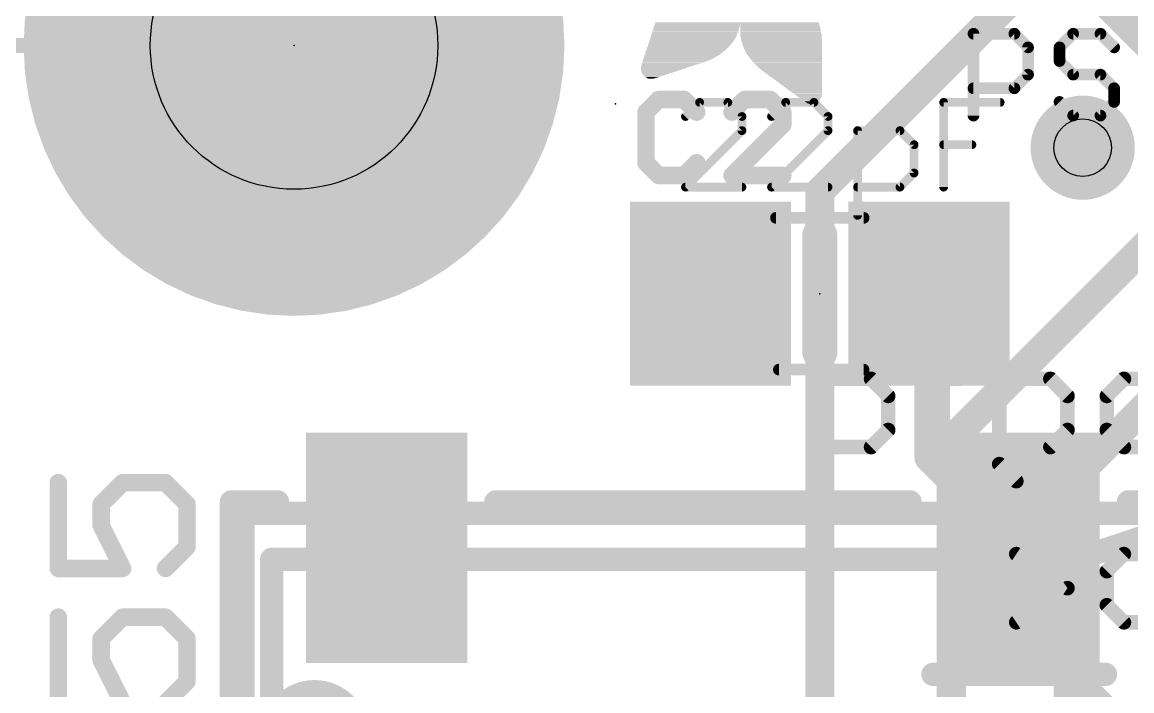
# Model space of a CAD drawing. Extents: x -13.3 to 27, y -0.1 to 27.4.
# Drawn here: x 0.18 to 9.82, y 12.17 to 17.98 of the extents above; entities that cross this region are included whole.
import ezdxf

# ---------------------------------------------------------------- set-up
doc = ezdxf.new("R2010")
doc.units = 0
for name, color, linetype in [('1', 12, 'CONTINUOUS'), ('16', 132, 'CONTINUOUS'), ('17', 110, 'CONTINUOUS'), ('18', 110, 'CONTINUOUS'), ('20', 53, 'CONTINUOUS'), ('21', 40, 'CONTINUOUS'), ('22', 6, 'CONTINUOUS'), ('23', 40, 'CONTINUOUS'), ('25', 253, 'CONTINUOUS'), ('27', 253, 'CONTINUOUS'), ('29', 253, 'CONTINUOUS'), ('30', 253, 'CONTINUOUS'), ('31', 253, 'CONTINUOUS'), ('39', 12, 'CONTINUOUS'), ('40', 132, 'CONTINUOUS'), ('41', 12, 'CONTINUOUS'), ('42', 132, 'CONTINUOUS'), ('44', 253, 'CONTINUOUS'), ('47', 253, 'CONTINUOUS'), ('51', 253, 'CONTINUOUS')]:
    doc.layers.add(name, color=color, linetype=linetype)

# ---------------------------------------------------------------- blocks, each defined once
blk = doc.blocks.new('RECT')
blk.add_solid([(-0.5, -0.5), (0.5, -0.5), (-0.5, 0.5), (0.5, 0.5)])
blk = doc.blocks.new('ROUNDP')
at = {"const_width": 0.5}
blk.add_lwpolyline([(0, -0.25, 1), (0, 0.25, 1), (0, -0.25)], format="xyb", dxfattribs=at)
blk = doc.blocks.new('ROUNDV')
at = {"const_width": 0.5}
blk.add_lwpolyline([(0, -0.25, 1), (0, 0.25, 1), (0, -0.25)], format="xyb", dxfattribs=at)

msp = doc.modelspace()

# ---------------------------------------------------------------- linework, layer by layer
at = {"layer": '1', "const_width": 0.254}
for points in [[(9.525, 18.222), (11.43, 16.317)], [(8.062, 14.195), (8.062, 15.621)], [(8.062, 14.195), (8.846, 13.411)], [(8.846, 12.744), (8.846, 13.411)], [(9.906, 11.684), (8.846, 12.744)]]:
    msp.add_lwpolyline(points, dxfattribs=at)
at = {"layer": '1', "const_width": 0.127}
for points in [[(8.1255, 15.621, 1), (7.9985, 15.621)], [(8.1069, 14.2399, 1), (8.0171, 14.1501)], [(7.9985, 14.195, 1), (8.1255, 14.195)], [(8.9095, 13.411, 1), (8.7825, 13.411)], [(8.8011, 13.3661, 1), (8.8909, 13.4559)], [(8.8909, 12.7889, 1), (8.8011, 12.6991)], [(8.7825, 12.744, 1), (8.9095, 12.744)]]:
    msp.add_lwpolyline(points, format="xyb", dxfattribs=at)
at = {"layer": '16', "const_width": 0.254}
for points in [[(9.271, 13.97), (14.351, 19.05)], [(9.525, 18.923), (7.112, 16.51)], [(8.255, 14.351), (12.065, 18.161)], [(7.112, 16.51), (7.112, 9.271)], [(8.255, 9.779), (8.255, 14.351)], [(9.271, 10.668), (9.271, 13.97)]]:
    msp.add_lwpolyline(points, dxfattribs=at)
at = {"layer": '16', "const_width": 0.127}
for points in [[(7.1755, 16.51, 1), (7.0485, 16.51)], [(7.0671, 16.5549, 1), (7.1569, 16.4651)], [(8.3185, 14.351, 1), (8.1915, 14.351)], [(8.2101, 14.3959, 1), (8.2999, 14.3061)], [(9.3345, 13.97, 1), (9.2075, 13.97)], [(9.2261, 14.0149, 1), (9.3159, 13.9251)]]:
    msp.add_lwpolyline(points, format="xyb", dxfattribs=at)
at = {"layer": '20'}
msp.add_arc((2.54, 17.78), 2.54, 90, 180, dxfattribs=at)
at = {"layer": '21'}
for points, const_width in [([(2.54, 15.53, 1), (2.54, 20.03, 1), (2.54, 15.53)], 0.2032), ([(8.4736, 17.8822, 1), (8.4228, 17.8822)], 0.0508), ([(8.4482, 17.9076, 1), (8.4482, 17.8568)], 0.0508), ([(8.822, 17.9002, 1), (8.7861, 17.8642)], 0.0508), ([(8.8041, 17.8568, 1), (8.8041, 17.9076)], 0.0508), ([(9.3152, 17.9076, 1), (9.3152, 17.8568)], 0.0508), ([(9.3332, 17.8642, 1), (9.2973, 17.9002)], 0.0508), ([(9.5705, 17.9002, 1), (9.5345, 17.8642)], 0.0508), ([(9.5525, 17.8568, 1), (9.5525, 17.9076)], 0.0508), ([(8.9481, 17.7636, 1), (8.8973, 17.7636)], 0.0508), ([(8.9048, 17.7456, 1), (8.9407, 17.7815)], 0.0508), ([(9.222, 17.7636, 1), (9.1712, 17.7636)], 0.0508), ([(9.1786, 17.7815, 1), (9.2146, 17.7456)], 0.0508), ([(9.6532, 17.7456, 1), (9.6891, 17.7815)], 0.0508), ([(9.2146, 17.6629, 1), (9.1786, 17.627)], 0.0508), ([(9.1712, 17.6449, 1), (9.222, 17.6449)], 0.0508), ([(8.9407, 17.5083, 1), (8.9048, 17.5443)], 0.0508), ([(9.3152, 17.5517, 1), (9.3152, 17.5009)], 0.0508), ([(9.2973, 17.5083, 1), (9.3332, 17.5443)], 0.0508), ([(9.5705, 17.5443, 1), (9.5345, 17.5083)], 0.0508), ([(9.5525, 17.5009, 1), (9.5525, 17.5517)], 0.0508), ([(8.8973, 17.5263, 1), (8.9481, 17.5263)], 0.0508), ([(8.4482, 17.4331, 1), (8.4482, 17.3823)], 0.0508), ([(8.7861, 17.4256, 1), (8.822, 17.3897)], 0.0508), ([(8.8041, 17.3823, 1), (8.8041, 17.4331)], 0.0508), ([(9.6965, 17.4077, 1), (9.6457, 17.4077)], 0.0508), ([(9.6532, 17.3897, 1), (9.6891, 17.4256)], 0.0508), ([(9.2146, 17.307, 1), (9.1786, 17.2711)], 0.0508), ([(9.6457, 17.289, 1), (9.6965, 17.289)], 0.0508), ([(9.6891, 17.2711, 1), (9.6532, 17.307)], 0.0508), ([(8.4228, 17.1704, 1), (8.4736, 17.1704)], 0.0508), ([(9.3152, 17.1958, 1), (9.3152, 17.145)], 0.0508), ([(9.2973, 17.1524, 1), (9.3332, 17.1884)], 0.0508), ([(9.5345, 17.1884, 1), (9.5705, 17.1524)], 0.0508), ([(9.5525, 17.145, 1), (9.5525, 17.1958)], 0.0508), ([(7.1882, 16.129, 1), (7.0358, 16.129)], 0.1524), ([(7.0358, 15.113, 1), (7.1882, 15.113)], 0.1524), ([(0.5283, 13.9777, 1), (0.4521, 13.9777)], 0.0762), ([(1.0495, 14.0158, 1), (1.0495, 13.9396)], 0.0762), ([(1.0765, 13.9507, 1), (1.0226, 14.0046)], 0.0762), ([(1.4493, 14.0046, 1), (1.3954, 13.9508)], 0.0762), ([(1.4224, 13.9396, 1), (1.4224, 14.0158)], 0.0762), ([(2.0468, 13.811, 1), (1.9452, 13.811)], 0.1016), ([(1.996, 13.8618, 1), (1.996, 13.7602)], 0.1016), ([(2.396, 13.7602, 1), (2.396, 13.8618)], 0.1016), ([(4.296, 13.8618, 1), (4.296, 13.7602)], 0.1016), ([(7.896, 13.7602, 1), (7.896, 13.8618)], 0.1016), ([(9.796, 13.8618, 1), (9.796, 13.7602)], 0.1016), ([(0.9012, 13.7913, 1), (0.825, 13.7913)], 0.0762), ([(0.8362, 13.8182, 1), (0.89, 13.7643)], 0.0762), ([(1.6469, 13.7913, 1), (1.5707, 13.7913)], 0.0762), ([(1.5819, 13.7643, 1), (1.6357, 13.8182)], 0.0762), ([(0.8972, 13.6219, 1), (0.829, 13.5878)], 0.0762), ([(0.825, 13.6048, 1), (0.9012, 13.6048)], 0.0762), ([(1.5707, 13.4184, 1), (1.6469, 13.4184)], 0.0762), ([(1.6357, 13.3915, 1), (1.5819, 13.4454)], 0.0762), ([(0.4902, 13.2701, 1), (0.4902, 13.1939)], 0.0762), ([(0.4521, 13.232, 1), (0.5283, 13.232)], 0.0762), ([(1.0154, 13.2149, 1), (1.0836, 13.249)], 0.0762), ([(1.0495, 13.1939, 1), (1.0495, 13.2701)], 0.0762), ([(1.3954, 13.2589, 1), (1.4493, 13.205)], 0.0762), ([(0.5283, 12.8083, 1), (0.4521, 12.8083)], 0.0762), ([(1.0495, 12.8464, 1), (1.0495, 12.7702)], 0.0762), ([(1.0765, 12.7814, 1), (1.0226, 12.8352)], 0.0762), ([(1.4493, 12.8352, 1), (1.3954, 12.7814)], 0.0762), ([(1.4224, 12.7702, 1), (1.4224, 12.8464)], 0.0762), ([(0.9012, 12.6219, 1), (0.825, 12.6219)], 0.0762), ([(0.8362, 12.6488, 1), (0.89, 12.5949)], 0.0762), ([(1.6469, 12.6219, 1), (1.5707, 12.6219)], 0.0762), ([(1.5819, 12.5949, 1), (1.6357, 12.6488)], 0.0762), ([(0.8972, 12.4525, 1), (0.829, 12.4184)], 0.0762), ([(0.825, 12.4354, 1), (0.9012, 12.4354)], 0.0762), ([(1.5707, 12.249, 1), (1.6469, 12.249)], 0.0762), ([(1.6357, 12.2221, 1), (1.5819, 12.276)], 0.0762), ([(2.7178, 11.4623, 1), (2.7178, 12.1089, 1), (2.7178, 11.4623)], 0.3048)]:
    msp.add_lwpolyline(points, format="xyb", dxfattribs=dict(at, const_width=const_width))
for points, const_width in [([(8.4482, 17.1704), (8.4482, 17.8822)], 0.1016), ([(8.4482, 17.8822), (8.8041, 17.8822)], 0.1016), ([(8.8041, 17.8822), (8.9227, 17.7636)], 0.1016), ([(9.3152, 17.8822), (9.1966, 17.7636)], 0.1016), ([(9.5525, 17.8822), (9.3152, 17.8822)], 0.1016), ([(9.6711, 17.7636), (9.5525, 17.8822)], 0.1016), ([(8.9227, 17.7636), (8.9227, 17.5263)], 0.1016), ([(9.1966, 17.7636), (9.1966, 17.6449)], 0.1016), ([(9.1966, 17.6449), (9.3152, 17.5263)], 0.1016), ([(8.9227, 17.5263), (8.8041, 17.4077)], 0.1016), ([(9.3152, 17.5263), (9.5525, 17.5263)], 0.1016), ([(9.5525, 17.5263), (9.6711, 17.4077)], 0.1016), ([(8.8041, 17.4077), (8.4482, 17.4077)], 0.1016), ([(9.6711, 17.4077), (9.6711, 17.289)], 0.1016), ([(9.3152, 17.1704), (9.1966, 17.289)], 0.1016), ([(9.6711, 17.289), (9.5525, 17.1704)], 0.1016), ([(9.5525, 17.1704), (9.3152, 17.1704)], 0.1016), ([(7.112, 16.129), (7.112, 15.113)], 0.3048), ([(0.4902, 13.9777), (0.4902, 13.232)], 0.1524), ([(0.8631, 13.7913), (1.0495, 13.9777)], 0.1524), ([(1.0495, 13.9777), (1.4224, 13.9777)], 0.1524), ([(1.4224, 13.9777), (1.6088, 13.7913)], 0.1524), ([(1.996, 9.811), (1.996, 13.811)], 0.2032), ([(1.996, 13.811), (2.396, 13.811)], 0.2032), ([(7.896, 13.811), (4.296, 13.811)], 0.2032), ([(10.196, 13.811), (9.796, 13.811)], 0.2032), ([(0.8631, 13.6048), (0.8631, 13.7913)], 0.1524), ([(1.6088, 13.7913), (1.6088, 13.4184)], 0.1524), ([(1.0495, 13.232), (0.8631, 13.6048)], 0.1524), ([(1.6088, 13.4184), (1.4224, 13.232)], 0.1524), ([(0.4902, 13.232), (1.0495, 13.232)], 0.1524), ([(0.4902, 12.8083), (0.4902, 12.0626)], 0.1524), ([(0.8631, 12.6219), (1.0495, 12.8083)], 0.1524), ([(1.0495, 12.8083), (1.4224, 12.8083)], 0.1524), ([(1.4224, 12.8083), (1.6088, 12.6219)], 0.1524), ([(0.8631, 12.4354), (0.8631, 12.6219)], 0.1524), ([(1.6088, 12.6219), (1.6088, 12.249)], 0.1524), ([(1.0495, 12.0626), (0.8631, 12.4354)], 0.1524), ([(1.6088, 12.249), (1.4224, 12.0626)], 0.1524)]:
    msp.add_lwpolyline(points, dxfattribs=dict(at, const_width=const_width))
at = {"layer": '22', "const_width": 0.127}
for points in [[(8.1816, 15.3256), (8.1816, 15.1773)], [(7.1131, 14.8807), (7.558, 14.8807)], [(7.558, 14.8807), (7.7062, 14.7324)], [(8.3299, 14.8807), (8.1816, 14.8807)], [(8.1816, 14.8807), (8.1816, 14.2875)], [(8.6723, 14.1392), (8.6723, 14.8807)], [(8.6723, 14.8807), (9.1172, 14.8807)], [(9.1172, 14.8807), (9.2654, 14.7324)], [(9.6078, 14.7324), (9.7561, 14.8807)], [(9.7561, 14.8807), (10.0527, 14.8807)], [(7.7062, 14.7324), (7.7062, 14.4358)], [(9.2654, 14.7324), (9.2654, 14.4358)], [(9.6078, 14.4358), (9.6078, 14.7324)], [(7.7062, 14.4358), (7.558, 14.2875)], [(9.2654, 14.4358), (9.1172, 14.2875)], [(9.7561, 14.2875), (9.6078, 14.4358)], [(7.558, 14.2875), (7.1131, 14.2875)], [(8.3299, 14.2875), (8.0333, 14.2875)], [(9.1172, 14.2875), (8.6723, 14.2875)], [(10.0527, 14.2875), (9.7561, 14.2875)], [(8.8206, 13.9909), (8.6723, 14.1392)], [(8.9689, 13.9909), (8.8206, 13.9909)], [(9.2654, 12.7635), (9.2654, 13.6533)], [(9.2654, 13.0601), (8.8206, 13.3567)], [(9.6078, 13.2084), (9.7561, 13.3567)], [(9.7561, 13.3567), (10.0527, 13.3567)], [(9.6078, 12.9118), (9.6078, 13.2084)], [(8.8206, 12.7635), (9.2654, 13.0601)], [(9.7561, 12.7635), (9.6078, 12.9118)], [(10.0527, 12.7635), (9.7561, 12.7635)]]:
    msp.add_lwpolyline(points, dxfattribs=at)
at = {"layer": '22', "const_width": 0.0635}
for points in [[(8.2134, 15.3256, 1), (8.1499, 15.3256)], [(8.1499, 15.1773, 1), (8.2134, 15.1773)], [(7.1131, 14.9124, 1), (7.1131, 14.8489)], [(7.5804, 14.9031, 1), (7.5355, 14.8582)], [(7.558, 14.8489, 1), (7.558, 14.9124)], [(8.1816, 14.9124, 1), (8.1816, 14.8489)], [(8.2134, 14.8807, 1), (8.1499, 14.8807)], [(8.3299, 14.8489, 1), (8.3299, 14.9124)], [(8.704, 14.8807, 1), (8.6405, 14.8807)], [(8.6723, 14.9124, 1), (8.6723, 14.8489)], [(9.1396, 14.9031, 1), (9.0947, 14.8582)], [(9.1172, 14.8489, 1), (9.1172, 14.9124)], [(9.7561, 14.9124, 1), (9.7561, 14.8489)], [(9.7785, 14.8582, 1), (9.7336, 14.9031)], [(7.738, 14.7324, 1), (7.6745, 14.7324)], [(7.6838, 14.7099, 1), (7.7287, 14.7548)], [(9.2972, 14.7324, 1), (9.2337, 14.7324)], [(9.243, 14.7099, 1), (9.2879, 14.7548)], [(9.6395, 14.7324, 1), (9.576, 14.7324)], [(9.5853, 14.7548, 1), (9.6302, 14.7099)], [(7.7287, 14.4133, 1), (7.6838, 14.4582)], [(9.2879, 14.4133, 1), (9.243, 14.4582)], [(9.6302, 14.4582, 1), (9.5853, 14.4133)], [(7.6745, 14.4358, 1), (7.738, 14.4358)], [(9.2337, 14.4358, 1), (9.2972, 14.4358)], [(9.576, 14.4358, 1), (9.6395, 14.4358)], [(7.1131, 14.3193, 1), (7.1131, 14.2558)], [(7.5355, 14.31, 1), (7.5804, 14.265)], [(7.558, 14.2558, 1), (7.558, 14.3193)], [(8.0333, 14.3193, 1), (8.0333, 14.2558)], [(8.1499, 14.2875, 1), (8.2134, 14.2875)], [(8.3299, 14.2558, 1), (8.3299, 14.3193)], [(8.6723, 14.3193, 1), (8.6723, 14.2558)], [(9.0947, 14.31, 1), (9.1396, 14.265)], [(9.1172, 14.2558, 1), (9.1172, 14.3193)], [(9.7561, 14.3193, 1), (9.7561, 14.2558)], [(9.7336, 14.265, 1), (9.7785, 14.31)], [(8.6947, 14.1617, 1), (8.6498, 14.1168)], [(8.6405, 14.1392, 1), (8.704, 14.1392)], [(8.8206, 14.0227, 1), (8.8206, 13.9592)], [(8.7981, 13.9685, 1), (8.843, 14.0134)], [(8.9689, 13.9592, 1), (8.9689, 14.0227)], [(9.2972, 13.6533, 1), (9.2337, 13.6533)], [(8.8382, 13.3831, 1), (8.803, 13.3303)], [(9.7561, 13.3884, 1), (9.7561, 13.3249)], [(9.7785, 13.3342, 1), (9.7336, 13.3791)], [(9.6395, 13.2084, 1), (9.576, 13.2084)], [(9.5853, 13.2308, 1), (9.6302, 13.1859)], [(9.2831, 13.0337, 1), (9.2478, 13.0865)], [(9.2478, 13.0337, 1), (9.2831, 13.0865)], [(9.576, 12.9118, 1), (9.6395, 12.9118)], [(9.6302, 12.9342, 1), (9.5853, 12.8893)], [(8.803, 12.7899, 1), (8.8382, 12.7371)], [(9.2337, 12.7635, 1), (9.2972, 12.7635)], [(9.7561, 12.7953, 1), (9.7561, 12.7317)], [(9.7336, 12.741, 1), (9.7785, 12.786)]]:
    msp.add_lwpolyline(points, format="xyb", dxfattribs=at)
at = {"layer": '23'}
for p in [(2.54, 17.78), (5.334, 17.272), (7.112, 15.621)]:
    msp.add_point(p, dxfattribs=at)
at = {"layer": '25', "const_width": 0.1524}
for points in [[(5.7109, 17.3107), (5.6007, 17.2005)], [(5.9312, 17.3107), (5.7109, 17.3107)], [(6.0413, 17.2005), (5.9312, 17.3107)], [(6.4593, 17.3107), (6.3491, 17.2005)], [(6.6796, 17.3107), (6.4593, 17.3107)], [(6.7898, 17.2005), (6.6796, 17.3107)], [(5.6007, 17.2005), (5.6007, 16.7599)], [(6.7898, 17.0903), (6.7898, 17.2005)], [(6.3491, 16.6497), (6.7898, 17.0903)], [(5.6007, 16.7599), (5.7109, 16.6497)], [(5.9312, 16.6497), (6.0413, 16.7599)], [(5.7109, 16.6497), (5.9312, 16.6497)], [(6.7898, 16.6497), (6.3491, 16.6497)]]:
    msp.add_lwpolyline(points, dxfattribs=at)
at = {"layer": '25', "const_width": 0.0762}
for points in [[(5.7109, 17.3488, 1), (5.7109, 17.2726)], [(5.7378, 17.2837, 1), (5.6839, 17.3376)], [(5.9581, 17.3376, 1), (5.9042, 17.2837)], [(5.9312, 17.2726, 1), (5.9312, 17.3488)], [(6.4593, 17.3488, 1), (6.4593, 17.2726)], [(6.4862, 17.2837, 1), (6.4323, 17.3376)], [(6.7065, 17.3376, 1), (6.6527, 17.2837)], [(6.6796, 17.2726, 1), (6.6796, 17.3488)], [(5.6388, 17.2005, 1), (5.5626, 17.2005)], [(6.8279, 17.2005, 1), (6.7517, 17.2005)], [(5.5738, 17.2274, 1), (5.6276, 17.1736)], [(6.0144, 17.1736, 1), (6.0683, 17.2274)], [(6.3222, 17.2274, 1), (6.3761, 17.1736)], [(6.7628, 17.1736, 1), (6.8167, 17.2274)], [(6.7517, 17.0903, 1), (6.8279, 17.0903)], [(6.8167, 17.0634, 1), (6.7628, 17.1173)], [(5.6276, 16.7868, 1), (5.5738, 16.7329)], [(5.5626, 16.7599, 1), (5.6388, 16.7599)], [(6.0683, 16.7329, 1), (6.0144, 16.7868)], [(5.7109, 16.6878, 1), (5.7109, 16.6116)], [(5.6839, 16.6228, 1), (5.7378, 16.6766)], [(5.9042, 16.6766, 1), (5.9581, 16.6228)], [(5.9312, 16.6116, 1), (5.9312, 16.6878)], [(6.3491, 16.6878, 1), (6.3491, 16.6116)], [(6.3222, 16.6766, 1), (6.3761, 16.6228)], [(6.7898, 16.6116, 1), (6.7898, 16.6878)]]:
    msp.add_lwpolyline(points, format="xyb", dxfattribs=at)
at = {"layer": '27', "const_width": 0.0762}
for points in [[(6.0665, 17.2853), (5.9436, 17.1625)], [(6.3122, 17.2853), (6.0665, 17.2853)], [(6.4351, 17.1625), (6.3122, 17.2853)], [(6.8149, 17.2853), (6.692, 17.1625)], [(7.0606, 17.2853), (6.8149, 17.2853)], [(7.1835, 17.1625), (7.0606, 17.2853)], [(8.1888, 16.5481), (8.1888, 17.2853)], [(8.1888, 17.2853), (8.6803, 17.2853)], [(6.4351, 17.0396), (6.4351, 17.1625)], [(7.1835, 17.0396), (7.1835, 17.1625)], [(5.9436, 16.5481), (6.4351, 17.0396)], [(6.692, 16.5481), (7.1835, 17.0396)], [(7.4404, 16.3024), (7.4404, 17.0396)], [(7.4404, 17.0396), (7.809, 17.0396)], [(7.809, 17.0396), (7.9319, 16.9167)], [(7.9319, 16.9167), (7.9319, 16.671)], [(8.1888, 16.9167), (8.4346, 16.9167)], [(7.9319, 16.671), (7.809, 16.5481)], [(6.4351, 16.5481), (5.9436, 16.5481)], [(7.1835, 16.5481), (6.692, 16.5481)], [(7.809, 16.5481), (7.4404, 16.5481)]]:
    msp.add_lwpolyline(points, dxfattribs=at)
at = {"layer": '27', "const_width": 0.0381}
for points in [[(6.0665, 17.3044, 1), (6.0665, 17.2663)], [(6.0799, 17.2719, 1), (6.053, 17.2988)], [(6.3257, 17.2988, 1), (6.2987, 17.2719)], [(6.3122, 17.2663, 1), (6.3122, 17.3044)], [(6.8149, 17.3044, 1), (6.8149, 17.2663)], [(6.8284, 17.2719, 1), (6.8014, 17.2988)], [(7.0741, 17.2988, 1), (7.0472, 17.2719)], [(7.0606, 17.2663, 1), (7.0606, 17.3044)], [(8.1888, 17.3044, 1), (8.1888, 17.2663)], [(8.2079, 17.2853, 1), (8.1698, 17.2853)], [(8.6803, 17.2663, 1), (8.6803, 17.3044)], [(5.9301, 17.1759, 1), (5.9571, 17.149)], [(6.4541, 17.1625, 1), (6.416, 17.1625)], [(6.4216, 17.149, 1), (6.4486, 17.1759)], [(6.6785, 17.1759, 1), (6.7055, 17.149)], [(7.2026, 17.1625, 1), (7.1645, 17.1625)], [(7.17, 17.149, 1), (7.197, 17.1759)], [(6.416, 17.0396, 1), (6.4541, 17.0396)], [(6.4486, 17.0261, 1), (6.4216, 17.0531)], [(7.1645, 17.0396, 1), (7.2026, 17.0396)], [(7.197, 17.0261, 1), (7.17, 17.0531)], [(7.4404, 17.0586, 1), (7.4404, 17.0205)], [(7.4595, 17.0396, 1), (7.4214, 17.0396)], [(7.8225, 17.0531, 1), (7.7956, 17.0261)], [(7.809, 17.0205, 1), (7.809, 17.0586)], [(7.951, 16.9167, 1), (7.9129, 16.9167)], [(7.9184, 16.9032, 1), (7.9454, 16.9302)], [(8.1888, 16.9358, 1), (8.1888, 16.8977)], [(8.4346, 16.8977, 1), (8.4346, 16.9358)], [(7.9454, 16.6575, 1), (7.9184, 16.6844)], [(7.9129, 16.671, 1), (7.951, 16.671)], [(5.9436, 16.5672, 1), (5.9436, 16.5291)], [(5.9301, 16.5616, 1), (5.9571, 16.5346)], [(6.4351, 16.5291, 1), (6.4351, 16.5672)], [(6.692, 16.5672, 1), (6.692, 16.5291)], [(6.6785, 16.5616, 1), (6.7055, 16.5346)], [(7.1835, 16.5291, 1), (7.1835, 16.5672)], [(7.4404, 16.5672, 1), (7.4404, 16.5291)], [(7.7956, 16.5616, 1), (7.8225, 16.5346)], [(7.809, 16.5291, 1), (7.809, 16.5672)], [(8.1698, 16.5481, 1), (8.2079, 16.5481)], [(7.4214, 16.3024, 1), (7.4595, 16.3024)]]:
    msp.add_lwpolyline(points, format="xyb", dxfattribs=at)
at = {"layer": '39', "const_width": 2.032}
msp.add_lwpolyline([(2.54, 16.53, 1), (2.54, 19.03, 1), (2.54, 16.53)], format="xyb", dxfattribs=at)
at = {"layer": '40', "const_width": 2.032}
msp.add_lwpolyline([(2.54, 16.53, 1), (2.54, 19.03, 1), (2.54, 16.53)], format="xyb", dxfattribs=at)
at = {"layer": '41', "const_width": 2.032}
msp.add_lwpolyline([(2.54, 16.53, 1), (2.54, 19.03, 1), (2.54, 16.53)], format="xyb", dxfattribs=at)
at = {"layer": '42', "const_width": 2.032}
msp.add_lwpolyline([(2.54, 16.53, 1), (2.54, 19.03, 1), (2.54, 16.53)], format="xyb", dxfattribs=at)
at = {"layer": '44'}
for centre, radius in [((2.54, 17.78), 1.25), ((9.398, 16.891), 0.25)]:
    msp.add_circle(centre, radius, dxfattribs=at)
at = {"layer": '47', "const_width": 0.13}
for points in [[(2.54, 17.78), (2.54, 23.54)], [(2.54, 17.78), (-4.998, 17.78)]]:
    msp.add_lwpolyline(points, dxfattribs=at)
at = {"layer": '47', "const_width": 0.065}
for points in [[(2.5075, 17.78, 1), (2.5725, 17.78)], [(2.54, 17.7475, 1), (2.54, 17.8125)]]:
    msp.add_lwpolyline(points, format="xyb", dxfattribs=at)
at = {"layer": '51'}
for points, const_width in [([(6.731, 16.281), (7.493, 16.281)], 0.1016), ([(6.756, 14.961), (7.493, 14.961)], 0.1016), ([(2.096, 9.911), (2.096, 13.711)], 0.2032), ([(2.096, 13.711), (10.096, 13.711)], 0.2032), ([(10.096, 13.561), (9.346, 13.311)], 0.2032), ([(2.346, 10.311), (2.346, 13.311)], 0.2032), ([(2.346, 13.311), (9.346, 13.311)], 0.2032), ([(9.346, 13.311), (9.346, 12.561)], 0.2032), ([(8.846, 12.311), (8.846, 13.061)], 0.2032), ([(8.846, 12.311), (8.096, 12.311)], 0.2032), ([(9.596, 12.311), (8.846, 12.311)], 0.2032)]:
    msp.add_lwpolyline(points, dxfattribs=dict(at, const_width=const_width))
for points, const_width in [([(6.731, 16.3064, 1), (6.731, 16.2556)], 0.0508), ([(7.493, 16.2556, 1), (7.493, 16.3064)], 0.0508), ([(6.756, 14.9864, 1), (6.756, 14.9356)], 0.0508), ([(7.493, 14.9356, 1), (7.493, 14.9864)], 0.0508), ([(2.1468, 13.711, 1), (2.0452, 13.711)], 0.1016), ([(2.096, 13.7618, 1), (2.096, 13.6602)], 0.1016), ([(2.3968, 13.311, 1), (2.2952, 13.311)], 0.1016), ([(2.346, 13.3618, 1), (2.346, 13.2602)], 0.1016), ([(8.846, 12.811, 1), (8.846, 13.311, 1), (8.846, 12.811)], 0.2032), ([(9.3968, 13.311, 1), (9.2952, 13.311)], 0.1016), ([(9.346, 13.2602, 1), (9.346, 13.3618)], 0.1016), ([(9.3299, 13.3592, 1), (9.3621, 13.2628)], 0.1016), ([(8.8968, 13.061, 1), (8.7952, 13.061)], 0.1016), ([(9.2952, 12.561, 1), (9.3968, 12.561)], 0.1016), ([(8.096, 12.3618, 1), (8.096, 12.2602)], 0.1016), ([(8.846, 12.3618, 1), (8.846, 12.2602)], 0.1016), ([(8.7952, 12.311, 1), (8.8968, 12.311)], 0.1016), ([(8.846, 12.2602, 1), (8.846, 12.3618)], 0.1016), ([(9.596, 12.2602, 1), (9.596, 12.3618)], 0.1016)]:
    msp.add_lwpolyline(points, format="xyb", dxfattribs=dict(at, const_width=const_width))

# ---------------------------------------------------------------- block references
at = {"layer": '1', "xscale": 1.3, "yscale": 1.5}
for p in [(6.162, 15.621), (8.062, 15.621)]:
    msp.add_blockref('RECT', p, dxfattribs=at)
at = {"layer": '1', "xscale": 1.3, "yscale": 1.9, "rotation": 180}
for p in [(3.346, 13.411), (8.846, 13.411)]:
    msp.add_blockref('RECT', p, dxfattribs=at)
at = {"layer": '17', "xscale": 4, "yscale": 4}
msp.add_blockref('ROUNDP', (2.54, 17.78), dxfattribs=at)
msp.add_blockref('ROUNDP', (2.54, 17.78), dxfattribs=at)
at = {"layer": '18', "xscale": 0.9064, "yscale": 0.9064}
msp.add_blockref('ROUNDV', (9.398, 16.891), dxfattribs=at)
msp.add_blockref('ROUNDV', (9.398, 16.891), dxfattribs=at)
at = {"layer": '21'}
for p, xscale, yscale in [((6.0446, 17.9502), 0.7467, 0.0038), ((6.0427, 17.9464), 0.7429, 0.0038), ((6.0465, 17.9616), 0.7429, 0.0038), ((6.0465, 17.9578), 0.7429, 0.0038), ((6.0465, 17.954), 0.7429, 0.0038), ((6.3932, 17.9692), 1.4288, 0.0038), ((6.3932, 17.9654), 1.4288, 0.0038), ((6.3913, 17.973), 1.4249, 0.0038), ((6.3932, 17.9807), 1.4211, 0.0038), ((6.3932, 17.9769), 1.4211, 0.0039), ((6.7647, 17.9616), 0.6858, 0.0038), ((6.7647, 17.9578), 0.6858, 0.0038), ((6.7666, 17.954), 0.6896, 0.0038), ((6.7666, 17.9502), 0.6896, 0.0038), ((6.7666, 17.9464), 0.6896, 0.0038), ((6.0122, 17.8549), 0.743, 0.0038), ((6.0103, 17.8511), 0.7391, 0.0038), ((6.016, 17.8664), 0.743, 0.0038), ((6.016, 17.8626), 0.743, 0.0039), ((6.0141, 17.8587), 0.7392, 0.0038), ((6.0198, 17.8778), 0.743, 0.0038), ((6.0198, 17.874), 0.743, 0.0038), ((6.0198, 17.8702), 0.743, 0.0038), ((6.0255, 17.8892), 0.7468, 0.0038), ((6.0236, 17.8854), 0.743, 0.0038), ((6.0236, 17.8816), 0.743, 0.0038), ((6.0293, 17.9007), 0.7468, 0.0039), ((6.0274, 17.8968), 0.743, 0.0038), ((6.0274, 17.893), 0.743, 0.0038), ((6.0332, 17.9121), 0.7467, 0.0038), ((6.0313, 17.9083), 0.7429, 0.0038), ((6.0313, 17.9045), 0.7429, 0.0038), ((6.037, 17.9273), 0.7467, 0.0038), ((6.0351, 17.9235), 0.7429, 0.0038), ((6.0351, 17.9197), 0.7429, 0.0038), ((6.0351, 17.9159), 0.7429, 0.0038), ((6.0408, 17.9388), 0.7467, 0.0039), ((6.0389, 17.9349), 0.7429, 0.0038), ((6.0389, 17.9311), 0.7429, 0.0038), ((6.0427, 17.9426), 0.7429, 0.0038), ((6.7666, 17.9426), 0.6896, 0.0038), ((6.7685, 17.9388), 0.6934, 0.0039), ((6.7685, 17.9349), 0.6934, 0.0038), ((6.7685, 17.9311), 0.6934, 0.0038), ((6.7685, 17.9273), 0.6934, 0.0038), ((6.7704, 17.9235), 0.6972, 0.0038), ((6.7704, 17.9197), 0.6972, 0.0038), ((6.7704, 17.9159), 0.6972, 0.0038), ((6.7704, 17.9121), 0.6972, 0.0038), ((6.7704, 17.9083), 0.6972, 0.0038), ((6.7723, 17.9045), 0.701, 0.0038), ((6.7723, 17.9007), 0.701, 0.0039), ((6.7723, 17.8968), 0.701, 0.0038), ((6.7723, 17.893), 0.701, 0.0038), ((6.7723, 17.8892), 0.701, 0.0038), ((6.7723, 17.8854), 0.701, 0.0038), ((6.7723, 17.8816), 0.701, 0.0038), ((6.7742, 17.8778), 0.7048, 0.0038), ((6.7742, 17.874), 0.7048, 0.0038), ((6.7742, 17.8702), 0.7048, 0.0038), ((6.7742, 17.8664), 0.7048, 0.0038), ((6.7742, 17.8626), 0.7048, 0.0039), ((6.7742, 17.8587), 0.7048, 0.0038), ((6.7742, 17.8549), 0.7048, 0.0038), ((6.7761, 17.8511), 0.701, 0.0038), ((5.955, 17.7521), 0.6972, 0.0038), ((5.9607, 17.7597), 0.7011, 0.0038), ((5.9588, 17.7559), 0.6973, 0.0038), ((5.9627, 17.7635), 0.7049, 0.0038), ((5.9703, 17.7749), 0.7125, 0.0038), ((5.9684, 17.7711), 0.7087, 0.0038), ((5.9665, 17.7673), 0.7049, 0.0038), ((5.9779, 17.7864), 0.7201, 0.0039), ((5.976, 17.7825), 0.7163, 0.0038), ((5.9741, 17.7787), 0.7125, 0.0038), ((5.9836, 17.7978), 0.7239, 0.0038), ((5.9836, 17.794), 0.7239, 0.0038), ((5.9817, 17.7902), 0.72, 0.0038), ((5.9912, 17.8092), 0.7315, 0.0038), ((5.9893, 17.8054), 0.7277, 0.0038), ((5.9874, 17.8016), 0.7239, 0.0038), ((5.995, 17.8168), 0.7315, 0.0038), ((5.9931, 17.813), 0.7277, 0.0038), ((5.997, 17.8206), 0.7353, 0.0038), ((6.0008, 17.8321), 0.7353, 0.0038), ((6.0008, 17.8283), 0.7353, 0.0038), ((5.9989, 17.8245), 0.7315, 0.0039), ((6.0065, 17.8435), 0.7391, 0.0038), ((6.0065, 17.8397), 0.7391, 0.0038), ((6.0046, 17.8359), 0.7353, 0.0038), ((6.0103, 17.8473), 0.7391, 0.0038), ((6.7761, 17.8473), 0.701, 0.0038), ((6.7761, 17.8435), 0.701, 0.0038), ((6.7761, 17.8397), 0.701, 0.0038), ((6.7761, 17.8359), 0.701, 0.0038), ((6.778, 17.8321), 0.7048, 0.0038), ((6.7799, 17.8283), 0.701, 0.0038), ((6.7799, 17.8245), 0.701, 0.0039), ((6.7799, 17.8206), 0.701, 0.0038), ((6.7799, 17.8168), 0.701, 0.0038), ((6.7818, 17.813), 0.6972, 0.0038), ((6.7818, 17.8092), 0.6972, 0.0038), ((6.7818, 17.8054), 0.6972, 0.0038), ((6.7837, 17.8016), 0.6934, 0.0038), ((6.7837, 17.7978), 0.6934, 0.0038), ((6.7837, 17.794), 0.6934, 0.0038), ((6.7837, 17.7902), 0.6934, 0.0038), ((6.7856, 17.7864), 0.6896, 0.0039), ((6.7856, 17.7825), 0.6896, 0.0038), ((6.7875, 17.7787), 0.6858, 0.0038), ((6.7875, 17.7749), 0.6858, 0.0038), ((6.7875, 17.7711), 0.6858, 0.0038), ((6.7894, 17.7673), 0.682, 0.0038), ((6.7894, 17.7635), 0.682, 0.0038), ((6.7913, 17.7597), 0.6782, 0.0038), ((6.7913, 17.7559), 0.6782, 0.0038), ((6.7913, 17.7521), 0.6782, 0.0038), ((5.8731, 17.6606), 0.5944, 0.0038), ((5.8674, 17.6568), 0.583, 0.0038), ((5.8864, 17.6721), 0.6135, 0.0039), ((5.8826, 17.6682), 0.6058, 0.0038), ((5.8788, 17.6644), 0.5982, 0.0038), ((5.8979, 17.6835), 0.6286, 0.0038), ((5.8941, 17.6797), 0.621, 0.0038), ((5.8903, 17.6759), 0.6134, 0.0038), ((5.9093, 17.6949), 0.6439, 0.0038), ((5.9055, 17.6911), 0.6362, 0.0038), ((5.9036, 17.6873), 0.6324, 0.0038), ((5.9207, 17.7063), 0.6591, 0.0038), ((5.9169, 17.7025), 0.6515, 0.0038), ((5.915, 17.6987), 0.6477, 0.0038), ((5.9264, 17.714), 0.6629, 0.0038), ((5.9245, 17.7102), 0.6591, 0.0039), ((5.9303, 17.7178), 0.6705, 0.0038), ((5.9398, 17.7292), 0.682, 0.0038), ((5.936, 17.7254), 0.6744, 0.0038), ((5.9341, 17.7216), 0.6706, 0.0038), ((5.9474, 17.7406), 0.6896, 0.0038), ((5.9455, 17.7368), 0.6858, 0.0038), ((5.9436, 17.733), 0.682, 0.0038), ((5.9531, 17.7483), 0.6934, 0.0039), ((5.9512, 17.7444), 0.6896, 0.0038), ((6.7932, 17.7483), 0.6744, 0.0039), ((6.7932, 17.7444), 0.6744, 0.0038), ((6.7952, 17.7406), 0.6705, 0.0038), ((6.7952, 17.7368), 0.6705, 0.0038), ((6.7971, 17.733), 0.6667, 0.0038), ((6.7971, 17.7292), 0.6667, 0.0038), ((6.799, 17.7254), 0.6629, 0.0038), ((6.799, 17.7216), 0.6629, 0.0038), ((6.8009, 17.7178), 0.6591, 0.0038), ((6.8028, 17.714), 0.6553, 0.0038), ((6.8028, 17.7102), 0.6553, 0.0039), ((6.8047, 17.7063), 0.6515, 0.0038), ((6.8047, 17.7025), 0.6515, 0.0038), ((6.8066, 17.6987), 0.6477, 0.0038), ((6.8085, 17.6949), 0.6439, 0.0038), ((6.8085, 17.6911), 0.6439, 0.0038), ((6.8104, 17.6873), 0.6401, 0.0038), ((6.8123, 17.6835), 0.6363, 0.0038), ((6.8142, 17.6797), 0.6324, 0.0038), ((6.8142, 17.6759), 0.6324, 0.0038), ((6.8161, 17.6721), 0.6286, 0.0039), ((6.818, 17.6682), 0.6248, 0.0038), ((6.8199, 17.6644), 0.621, 0.0038), ((6.8199, 17.6606), 0.621, 0.0038), ((6.8218, 17.6568), 0.6172, 0.0038), ((5.7645, 17.592), 0.4153, 0.0038), ((5.7359, 17.573), 0.3581, 0.0038), ((5.7302, 17.5692), 0.3467, 0.0038), ((5.7588, 17.5882), 0.4038, 0.0038), ((5.7531, 17.5844), 0.3924, 0.0038), ((5.7474, 17.5806), 0.381, 0.0038), ((5.7417, 17.5768), 0.3696, 0.0038), ((5.7246, 17.5654), 0.3353, 0.0038), ((5.7188, 17.5616), 0.3238, 0.0038), ((5.7778, 17.5997), 0.4343, 0.0038), ((5.7721, 17.5959), 0.4229, 0.0039), ((5.7969, 17.6111), 0.4724, 0.0038), ((5.7912, 17.6073), 0.461, 0.0038), ((5.7836, 17.6035), 0.4458, 0.0038), ((5.8159, 17.6225), 0.5029, 0.0038), ((5.8102, 17.6187), 0.4915, 0.0038), ((5.8045, 17.6149), 0.4801, 0.0038), ((5.835, 17.634), 0.5334, 0.0039), ((5.8293, 17.6301), 0.522, 0.0038), ((5.8236, 17.6263), 0.5106, 0.0038), ((5.8521, 17.6454), 0.5601, 0.0038), ((5.8483, 17.6416), 0.5525, 0.0038), ((5.8579, 17.6492), 0.5715, 0.0038), ((5.8426, 17.6378), 0.541, 0.0038), ((5.8636, 17.653), 0.5753, 0.0038), ((6.8237, 17.653), 0.6134, 0.0038), ((6.8256, 17.6492), 0.6096, 0.0038), ((6.8275, 17.6454), 0.6058, 0.0038), ((6.8275, 17.6416), 0.6058, 0.0038), ((6.8294, 17.6378), 0.602, 0.0038), ((6.8313, 17.634), 0.5982, 0.0039), ((6.8333, 17.6301), 0.5943, 0.0038), ((6.8352, 17.6263), 0.5905, 0.0038), ((6.8371, 17.6225), 0.5867, 0.0038), ((6.839, 17.6187), 0.5829, 0.0038), ((6.8409, 17.6149), 0.5791, 0.0038), ((6.8428, 17.6111), 0.5753, 0.0038), ((6.8447, 17.6073), 0.5715, 0.0038), ((6.8466, 17.6035), 0.5677, 0.0038), ((6.8485, 17.5997), 0.5639, 0.0038), ((6.8504, 17.5959), 0.5601, 0.0039), ((6.8523, 17.592), 0.5562, 0.0038), ((6.8542, 17.5882), 0.5524, 0.0038), ((6.8561, 17.5844), 0.5486, 0.0038), ((6.858, 17.5806), 0.5448, 0.0038), ((6.8618, 17.5768), 0.5372, 0.0038), ((6.8637, 17.573), 0.5334, 0.0038), ((6.8656, 17.5692), 0.5296, 0.0038), ((6.8675, 17.5654), 0.5258, 0.0038), ((6.8714, 17.5616), 0.5181, 0.0038), ((5.7035, 17.5501), 0.2857, 0.0038), ((5.6978, 17.5463), 0.2743, 0.0038), ((5.715, 17.5578), 0.3086, 0.0039), ((5.7093, 17.5539), 0.2972, 0.0038), ((5.694, 17.5425), 0.2591, 0.0038), ((5.6884, 17.5387), 0.2477, 0.0038), ((5.6845, 17.5349), 0.2324, 0.0038), ((5.6807, 17.5311), 0.2172, 0.0038), ((5.675, 17.5273), 0.2058, 0.0038), ((5.6711, 17.5235), 0.1905, 0.0038), ((5.6673, 17.5197), 0.1753, 0.0039), ((5.6636, 17.5158), 0.16, 0.0038), ((5.6597, 17.512), 0.1447, 0.0038), ((5.656, 17.5082), 0.1295, 0.0038), ((5.6541, 17.5044), 0.1105, 0.0038), ((5.6503, 17.5006), 0.0953, 0.0038), ((5.6464, 17.4968), 0.0724, 0.0038), ((5.6446, 17.493), 0.0457, 0.0038), ((6.8733, 17.5578), 0.5143, 0.0039), ((6.8752, 17.5539), 0.5105, 0.0038), ((6.879, 17.5501), 0.5029, 0.0038), ((6.8809, 17.5463), 0.4991, 0.0038), ((6.8828, 17.5425), 0.4953, 0.0038), ((6.8866, 17.5387), 0.4877, 0.0038), ((6.8885, 17.5349), 0.4839, 0.0038), ((6.8923, 17.5311), 0.4762, 0.0038), ((6.8942, 17.5273), 0.4724, 0.0038), ((6.8961, 17.5235), 0.4686, 0.0038), ((6.8999, 17.5197), 0.461, 0.0039), ((6.9018, 17.5158), 0.4572, 0.0038), ((6.9037, 17.512), 0.4534, 0.0038), ((6.9075, 17.5082), 0.4458, 0.0038), ((6.9095, 17.5044), 0.4419, 0.0038), ((6.9114, 17.5006), 0.4381, 0.0038), ((6.9152, 17.4968), 0.4305, 0.0038), ((6.9171, 17.493), 0.4267, 0.0038), ((6.9209, 17.4892), 0.4191, 0.0038), ((6.9228, 17.4854), 0.4153, 0.0038), ((6.9247, 17.4816), 0.4115, 0.0039), ((6.9285, 17.4777), 0.4038, 0.0038), ((6.9304, 17.4739), 0.4, 0.0038), ((6.9323, 17.4701), 0.3962, 0.0038), ((6.9361, 17.4663), 0.3886, 0.0038), ((6.938, 17.4625), 0.3848, 0.0038), ((6.9418, 17.4587), 0.3772, 0.0038), ((6.9437, 17.4549), 0.3734, 0.0038), ((6.9456, 17.4511), 0.3696, 0.0038), ((6.9495, 17.4473), 0.3619, 0.0038), ((6.9514, 17.4435), 0.3581, 0.0039), ((6.9533, 17.4396), 0.3543, 0.0038), ((6.9571, 17.4358), 0.3467, 0.0038), ((6.959, 17.432), 0.3429, 0.0038), ((6.9609, 17.4282), 0.3391, 0.0038), ((6.9647, 17.4244), 0.3315, 0.0038), ((6.9666, 17.4206), 0.3276, 0.0038), ((6.9704, 17.4168), 0.32, 0.0038), ((6.9723, 17.413), 0.3162, 0.0038), ((6.9742, 17.4092), 0.3124, 0.0038), ((6.978, 17.4054), 0.3048, 0.0039), ((6.9799, 17.4015), 0.301, 0.0038), ((6.9818, 17.3977), 0.2972, 0.0038), ((6.9857, 17.3939), 0.2895, 0.0038), ((6.9876, 17.3901), 0.2857, 0.0038), ((6.9895, 17.3863), 0.2819, 0.0038), ((6.9933, 17.3825), 0.2743, 0.0038), ((6.9952, 17.3787), 0.2705, 0.0038), ((6.999, 17.3749), 0.2629, 0.0038), ((7.0009, 17.3711), 0.2591, 0.0038), ((7.0028, 17.3673), 0.2553, 0.0039), ((7.0066, 17.3634), 0.2476, 0.0038), ((7.0085, 17.3596), 0.2438, 0.0038), ((7.0104, 17.3558), 0.24, 0.0038), ((7.0142, 17.352), 0.2324, 0.0038), ((7.0142, 17.3482), 0.2248, 0.0038), ((7.0161, 17.3444), 0.221, 0.0038), ((7.0199, 17.3406), 0.2134, 0.0038), ((7.0219, 17.3368), 0.2095, 0.0038), ((7.0257, 17.333), 0.2019, 0.0038), ((7.0257, 17.3292), 0.1943, 0.0039), ((7.0276, 17.3253), 0.1905, 0.0038), ((7.0314, 17.3215), 0.1829, 0.0038), ((7.0314, 17.3177), 0.1753, 0.0038), ((7.0333, 17.3139), 0.1715, 0.0038), ((7.0352, 17.3101), 0.16, 0.0038), ((7.0352, 17.3063), 0.1524, 0.0038), ((7.039, 17.3025), 0.1448, 0.0038), ((7.039, 17.2987), 0.1372, 0.0038), ((7.039, 17.2949), 0.1295, 0.0038), ((7.039, 17.2911), 0.1143, 0.0039), ((7.0409, 17.2872), 0.1029, 0.0038), ((7.039, 17.2834), 0.0914, 0.0038), ((7.039, 17.2796), 0.0762, 0.0038), ((7.0409, 17.2758), 0.0572, 0.0038), ((7.0409, 17.272), 0.0343, 0.0038)]:
    msp.add_blockref('RECT', p, dxfattribs=dict(at, xscale=xscale, yscale=yscale))
at = {"layer": '29'}
for name, p, xscale, yscale in [('ROUNDP', (2.54, 17.78), 4.1016, 4.1016), ('RECT', (6.162, 15.621), 1.4016, 1.6016), ('RECT', (8.062, 15.621), 1.4016, 1.6016)]:
    msp.add_blockref(name, p, dxfattribs=dict(at, xscale=xscale, yscale=yscale))
at = {"layer": '29', "xscale": 1.4016, "yscale": 2.0016, "rotation": 180}
for p in [(3.346, 13.411), (8.846, 13.411)]:
    msp.add_blockref('RECT', p, dxfattribs=at)
at = {"layer": '30', "xscale": 4.1016, "yscale": 4.1016}
msp.add_blockref('ROUNDP', (2.54, 17.78), dxfattribs=at)
at = {"layer": '31', "xscale": 1.3, "yscale": 1.5}
for p in [(6.162, 15.621), (8.062, 15.621)]:
    msp.add_blockref('RECT', p, dxfattribs=at)
at = {"layer": '31', "xscale": 1.3, "yscale": 1.9, "rotation": 180}
for p in [(3.346, 13.411), (8.846, 13.411)]:
    msp.add_blockref('RECT', p, dxfattribs=at)
at = {"layer": '51', "xscale": 0.7501, "yscale": 1.4501}
for p in [(6.3948, 15.6222), (7.8427, 15.6222)]:
    msp.add_blockref('RECT', p, dxfattribs=at)

doc.saveas('drawing.dxf')
